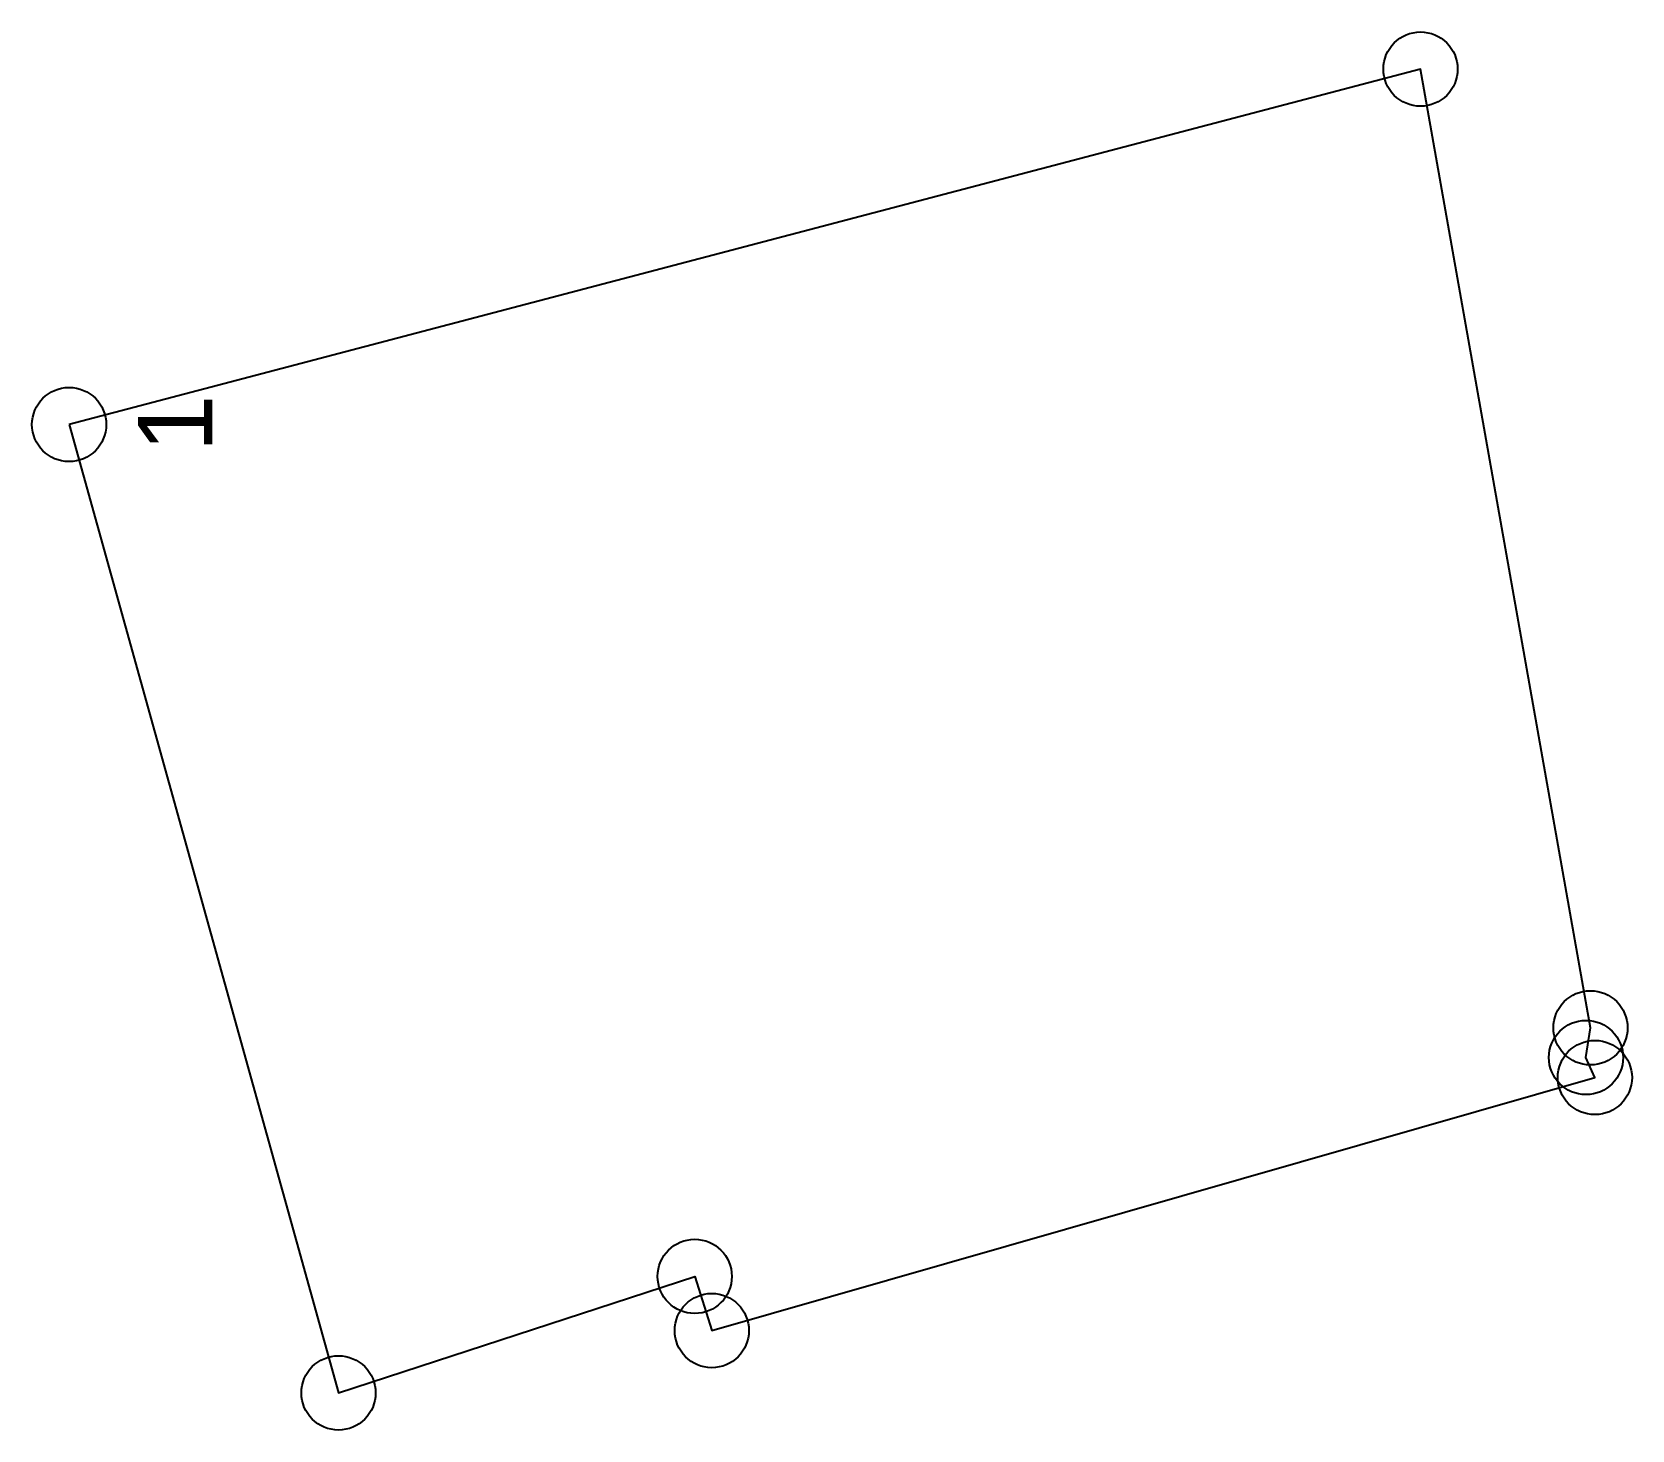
# Model space of a CAD drawing. Header units: millimetres. Extents: x 603290.7 to 603312.2, y 1312916.8 to 1312935.7.
import ezdxf
from ezdxf.enums import TextEntityAlignment as Align

# ---------------------------------------------------------------- set-up
doc = ezdxf.new("R2010")
doc.units = ezdxf.units.MM
doc.styles.get("Standard").update_dxf_attribs({"font": 'arial.ttf'})

msp = doc.modelspace()

# ---------------------------------------------------------------- linework, layer by layer
msp.add_lwpolyline([(603291.19, 1312930.39), (603294.82, 1312917.34), (603299.62, 1312918.91), (603299.85, 1312918.18), (603311.75, 1312921.59), (603311.63, 1312921.86), (603311.69, 1312922.26), (603309.4, 1312935.18)], close=True)
for centre in [(603309.4, 1312935.18), (603291.19, 1312930.39), (603311.69, 1312922.26), (603311.63, 1312921.86), (603311.75, 1312921.59), (603299.62, 1312918.91), (603299.85, 1312918.18), (603294.82, 1312917.34)]:
    msp.add_circle(centre, 0.5)

# ---------------------------------------------------------------- texts
msp.add_text('1', height=1, rotation=90).set_placement((603292.1179, 1312930.0172), align=Align.TOP_LEFT)

doc.saveas('drawing.dxf')
